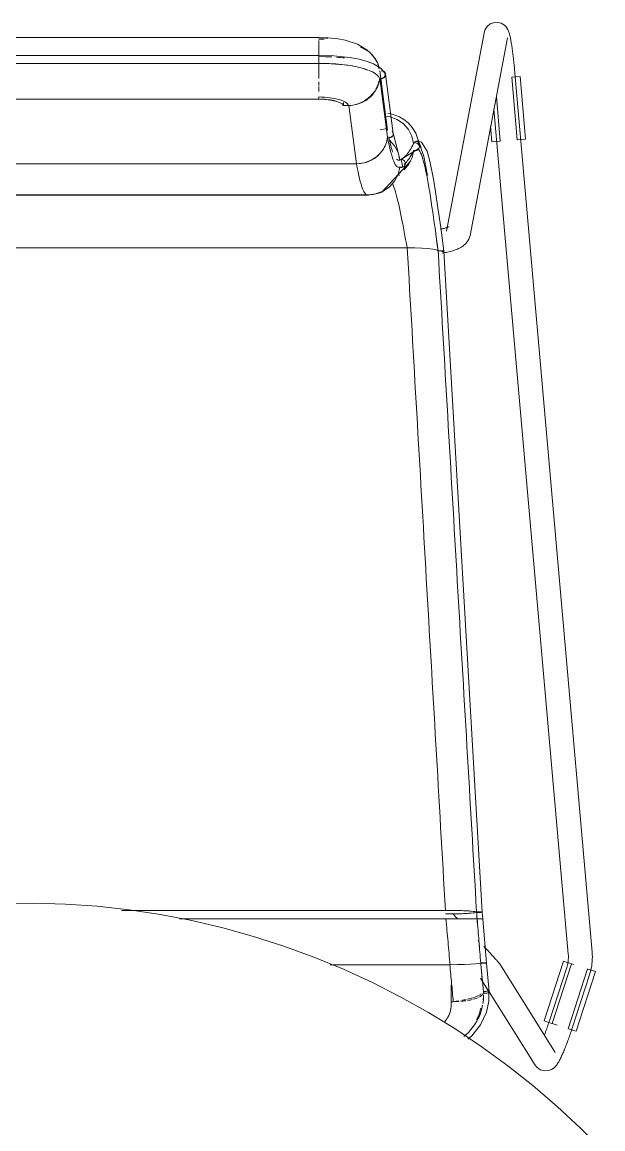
# Model space of a CAD drawing. Header units: millimetres. Extents: x 79795 to 317870, y -36033 to 97293.
# Drawn here: x 211496 to 211787, y 12592 to 13148 of the extents above; entities that cross this region are included whole.
import ezdxf

# ---------------------------------------------------------------- set-up
doc = ezdxf.new("R2010")
doc.units = ezdxf.units.MM
doc.header["$MEASUREMENT"] = 0
doc.layers.add('I-FURN', color=8, linetype='CONTINUOUS', lineweight=9)

msp = doc.modelspace()

# ---------------------------------------------------------------- linework, layer by layer
at = {"layer": 'I-FURN'}
for p, q in [((211730.81, 13147.02), (211733.56, 13147.86)), ((211733.56, 13147.86), (211736.32, 13147.37)), ((211727.67, 13142.27), (211708.85, 13042.97)), ((211727.76, 13142.68), (211727.67, 13142.27)), ((211727.89, 13143.2), (211727.76, 13142.68)), ((211728.11, 13143.82), (211727.89, 13143.2)), ((211728.48, 13144.62), (211728.11, 13143.82)), ((211729.23, 13145.7), (211728.48, 13144.62)), ((211730.81, 13147.02), (211729.23, 13145.7)), ((211736.32, 13147.37), (211737.97, 13146.33)), ((211737.97, 13146.33), (211738.83, 13145.42)), ((211738.83, 13145.42), (211739.31, 13144.72)), ((211739.31, 13144.72), (211739.61, 13144.16)), ((211739.61, 13144.16), (211739.82, 13143.69)), ((211739.82, 13143.69), (211739.99, 13143.26)), ((211739.99, 13143.26), (211740.14, 13142.85)), ((211740.14, 13142.85), (211740.26, 13142.46)), ((211740.26, 13142.46), (211740.38, 13142.06)), ((211740.38, 13142.06), (211740.48, 13141.66)), ((211644.76, 13140.08), (211349.91, 13140.08)), ((211649.28, 13140), (211644.76, 13140.08)), ((211644.76, 13139.91), (211644.76, 13140.08)), ((211644.76, 13140.06), (211644.76, 13139.78)), ((211644.76, 13138.59), (211644.76, 13136.84)), ((211644.76, 13136.56), (211644.76, 13133.98)), ((211654.49, 13139.48), (211649.28, 13140)), ((211657.99, 13138.83), (211654.49, 13139.48)), ((211664.14, 13136.81), (211657.99, 13138.83)), ((211668.85, 13133.94), (211664.14, 13136.81)), ((211720.65, 13040.74), (211739.46, 13140.03)), ((211740.48, 13141.66), (211740.59, 13141.25)), ((211740.59, 13141.25), (211740.69, 13140.82)), ((211740.69, 13140.82), (211740.79, 13140.38)), ((211740.79, 13140.38), (211740.88, 13139.92)), ((211740.88, 13139.92), (211740.98, 13139.44)), ((211740.98, 13139.44), (211741.07, 13138.94)), ((211741.07, 13138.94), (211741.17, 13138.43)), ((211741.17, 13138.43), (211741.26, 13137.9)), ((211741.26, 13137.9), (211741.35, 13137.35)), ((211741.35, 13137.35), (211741.45, 13136.78)), ((211741.45, 13136.78), (211741.54, 13136.19)), ((211644.76, 13131.04), (211349.91, 13131.04)), ((211644.76, 13130.8), (211644.76, 13133.82)), ((211644.76, 13133.81), (211644.76, 13130.8)), ((211652.32, 13130.89), (211644.76, 13131.04)), ((211644.76, 13130.97), (211644.76, 13131.04)), ((211644.76, 13131.04), (211644.76, 13127.19)), ((211644.76, 13130.78), (211644.76, 13130.97)), ((211644.76, 13130.47), (211644.76, 13130.78)), ((211660.21, 13130.1), (211652.32, 13130.89)), ((211670.83, 13132.1), (211668.85, 13133.94)), ((211672.5, 13130.03), (211670.83, 13132.1)), ((211741.54, 13136.19), (211741.63, 13135.59)), ((211741.63, 13135.59), (211741.72, 13134.97)), ((211741.72, 13134.97), (211741.81, 13134.33)), ((211741.81, 13134.33), (211741.9, 13133.69)), ((211741.9, 13133.69), (211741.99, 13133.02)), ((211741.99, 13133.02), (211742.07, 13132.35)), ((211742.07, 13132.35), (211742.16, 13131.66)), ((211742.16, 13131.66), (211742.24, 13130.96)), ((211742.24, 13130.96), (211742.33, 13130.25)), ((211349.91, 13127.08), (211644.76, 13127.08)), ((211644.76, 13130.08), (211644.76, 13130.47)), ((211644.76, 13129.63), (211644.76, 13130.08)), ((211644.76, 13129.14), (211644.76, 13129.63)), ((211644.76, 13128.64), (211644.76, 13129.14)), ((211644.76, 13128.16), (211644.76, 13128.64)), ((211644.76, 13127.74), (211644.76, 13128.16)), ((211644.76, 13127.41), (211644.76, 13127.74)), ((211644.76, 13127.19), (211644.76, 13127.41)), ((211644.76, 13123.3), (211644.76, 13127.11)), ((211644.76, 13127.11), (211644.76, 13123.3)), ((211650.99, 13127), (211644.76, 13127.08)), ((211657.55, 13126.47), (211650.99, 13127)), ((211661.56, 13125.88), (211657.55, 13126.47)), ((211664.93, 13129.23), (211660.21, 13130.1)), ((211666, 13124.91), (211661.56, 13125.88)), ((211668.97, 13128.15), (211664.93, 13129.23)), ((211672.14, 13126.96), (211668.97, 13128.15)), ((211675.97, 13124.65), (211672.14, 13126.96)), ((211673.83, 13127.76), (211672.5, 13130.03)), ((211742.33, 13130.25), (211742.41, 13129.53)), ((211742.41, 13129.53), (211742.49, 13128.81)), ((211742.49, 13128.81), (211742.56, 13128.07)), ((211742.56, 13128.07), (211742.64, 13127.33)), ((211742.64, 13127.33), (211742.72, 13126.59)), ((211742.72, 13126.59), (211742.79, 13125.84)), ((211742.79, 13125.84), (211742.86, 13125.09)), ((211644.76, 13123.1), (211644.76, 13119.54)), ((211669.43, 13123.81), (211666, 13124.91)), ((211675.38, 13123.33), (211679.22, 13093.64)), ((211679.24, 13090.09), (211675.4, 13119.79)), ((211676.15, 13117.36), (211675.83, 13119.8)), ((211677.86, 13122.27), (211675.97, 13124.65)), ((211678.22, 13121.77), (211682.07, 13091.99)), ((211741.52, 13120.2), (211744.28, 13088.79)), ((211741.65, 13120.21), (211743.71, 13120.4)), ((211742.86, 13125.09), (211742.93, 13124.34)), ((211742.93, 13124.34), (211742.94, 13124.18)), ((211781.89, 12680.86), (211742.94, 13124.18)), ((211743.71, 13120.4), (211745.75, 13120.57)), ((211745.75, 13120.57), (211748.51, 13089.16)), ((211644.76, 13117.92), (211644.76, 13116.07)), ((211644.76, 13115.55), (211644.76, 13113.09)), ((211644.76, 13109.24), (211349.91, 13109.24)), ((211349.91, 13109.18), (211644.76, 13109.18)), ((211644.76, 13109.18), (211647.8, 13109.07)), ((211647.8, 13109.07), (211650.65, 13108.75)), ((211650.65, 13108.75), (211653.14, 13108.24)), ((211735.83, 13088.05), (211733.86, 13110.53)), ((211653.14, 13108.24), (211655.13, 13107.57)), ((211655.13, 13107.57), (211656.48, 13106.78)), ((211656.48, 13106.78), (211657.12, 13105.92)), ((211657.12, 13105.92), (211657.12, 13107.59)), ((211657.12, 13105.92), (211659.83, 13105.99)), ((211659.83, 13105.99), (211663.69, 13076.71)), ((211732.65, 13104.16), (211769.93, 12679.81)), ((211678.87, 13100.7), (211680.61, 13100.32)), ((211680.62, 13100.33), (211678.88, 13100.7)), ((211681.61, 13101.67), (211679.34, 13101.96)), ((211684.13, 13098.93), (211680.62, 13100.33)), ((211685.21, 13100.37), (211681.61, 13101.67)), ((211687.21, 13096.76), (211684.13, 13098.93)), ((211687.48, 13099.03), (211685.21, 13100.37)), ((211689.65, 13097.25), (211687.48, 13099.03)), ((211679.1, 13094.42), (211675.61, 13093.73)), ((211681.83, 13092.67), (211681.54, 13093.06)), ((211682.02, 13092.23), (211681.83, 13092.67)), ((211682.08, 13091.76), (211682.02, 13092.23)), ((211682.06, 13092.07), (211685.02, 13080.46)), ((211689.7, 13093.93), (211687.21, 13096.76)), ((211691.64, 13095.01), (211689.65, 13097.25)), ((211691.44, 13090.61), (211689.7, 13093.93)), ((211693.45, 13092.19), (211691.64, 13095.01)), ((211697.44, 13080.47), (211693.45, 13092.19)), ((211730.91, 13095.57), (211731.6, 13087.68)), ((211679.71, 13089.93), (211680.21, 13089.9)), ((211680.21, 13089.9), (211680.7, 13089.97)), ((211682.73, 13085.72), (211680.23, 13088.59)), ((211680.7, 13089.97), (211681.15, 13090.17)), ((211681.15, 13090.17), (211681.53, 13090.47)), ((211681.53, 13090.47), (211681.83, 13090.85)), ((211681.83, 13090.85), (211682.02, 13091.29)), ((211682.02, 13091.29), (211682.08, 13091.76)), ((211692.34, 13086.98), (211691.44, 13090.61)), ((211692.81, 13087.15), (211692.34, 13086.98)), ((211692.34, 13086.98), (211692.81, 13087.14)), ((211694.16, 13088.2), (211693.25, 13087.9)), ((211693.31, 13087.19), (211693.8, 13087.11)), ((211693.8, 13087.11), (211693.31, 13087.19)), ((211693.8, 13087.11), (211694.26, 13086.92)), ((211694.26, 13086.92), (211693.8, 13087.11)), ((211696.35, 13087.67), (211694.16, 13088.2)), ((211694.26, 13086.92), (211694.64, 13086.61)), ((211694.65, 13086.61), (211694.26, 13086.92)), ((211694.64, 13086.61), (211694.94, 13086.21)), ((211694.95, 13086.22), (211694.65, 13086.61)), ((211699.12, 13083.03), (211696.35, 13087.67)), ((211733.65, 13087.86), (211731.6, 13087.68)), ((211735.71, 13088.04), (211733.65, 13087.86)), ((211746.47, 13088.98), (211744.41, 13088.8)), ((211748.51, 13089.16), (211746.47, 13088.98)), ((211674.12, 13080.58), (211676.61, 13083.32)), ((211684.49, 13082.32), (211682.73, 13085.72)), ((211685.38, 13078.61), (211684.49, 13082.32)), ((211695.02, 13084.42), (211685.63, 13078.71)), ((211692.39, 13083.49), (211691.6, 13079.88)), ((211691.61, 13079.88), (211692.39, 13083.49)), ((211692.86, 13083.34), (211692.39, 13083.49)), ((211692.39, 13083.49), (211692.86, 13083.34)), ((211693.36, 13083.31), (211692.86, 13083.34)), ((211692.86, 13083.34), (211693.36, 13083.31)), ((211693.85, 13083.4), (211693.36, 13083.31)), ((211693.36, 13083.31), (211693.86, 13083.4)), ((211694.3, 13083.61), (211693.85, 13083.4)), ((211693.86, 13083.4), (211694.31, 13083.61)), ((211694.68, 13083.93), (211694.3, 13083.61)), ((211694.31, 13083.61), (211694.69, 13083.93)), ((211694.97, 13084.33), (211694.68, 13083.93)), ((211694.69, 13083.93), (211694.97, 13084.33)), ((211694.94, 13086.21), (211695.14, 13085.76)), ((211695.14, 13085.76), (211694.95, 13086.22)), ((211695.15, 13084.79), (211694.97, 13084.33)), ((211694.97, 13084.33), (211695.16, 13084.79)), ((211695.14, 13085.76), (211695.21, 13085.28)), ((211695.22, 13085.28), (211695.14, 13085.76)), ((211695.21, 13085.28), (211695.15, 13084.79)), ((211695.16, 13084.79), (211695.22, 13085.28)), ((211700.52, 13078.03), (211699.12, 13083.03)), ((211663.69, 13076.71), (211330.98, 13076.71)), ((211330.98, 13076.71), (211663.69, 13076.71)), ((211663.69, 13076.71), (211667.46, 13077.19)), ((211667.46, 13077.19), (211671.01, 13078.5)), ((211671.01, 13078.5), (211674.12, 13080.58)), ((211690.91, 13078.23), (211676.31, 13062.53)), ((211685.02, 13080.46), (211685.35, 13078.59)), ((211685.38, 13078.61), (211685.85, 13078.77)), ((211685.85, 13078.77), (211685.38, 13078.61)), ((211685.85, 13078.77), (211686.35, 13078.81)), ((211686.35, 13078.81), (211685.85, 13078.77)), ((211686.89, 13075), (211686.06, 13078.89)), ((211686.35, 13078.81), (211686.84, 13078.73)), ((211686.84, 13078.73), (211686.35, 13078.81)), ((211686.84, 13078.73), (211687.29, 13078.52)), ((211687.29, 13078.53), (211686.84, 13078.73)), ((211687.29, 13075.19), (211686.84, 13074.99)), ((211686.84, 13074.99), (211687.29, 13075.19)), ((211687.67, 13078.21), (211687.29, 13078.53)), ((211687.29, 13078.52), (211687.67, 13078.21)), ((211687.67, 13075.5), (211687.29, 13075.19)), ((211687.29, 13075.19), (211687.67, 13075.5)), ((211689.96, 13076.56), (211687.56, 13073.72)), ((211687.56, 13073.72), (211689.97, 13076.56)), ((211687.67, 13078.21), (211687.96, 13077.81)), ((211687.97, 13077.81), (211687.67, 13078.21)), ((211687.96, 13075.91), (211687.67, 13075.5)), ((211687.67, 13075.5), (211687.97, 13075.91)), ((211687.96, 13077.81), (211688.15, 13077.35)), ((211688.15, 13076.37), (211687.96, 13075.91)), ((211688.16, 13077.35), (211687.97, 13077.81)), ((211687.97, 13075.91), (211688.16, 13076.37)), ((211688.15, 13077.35), (211688.22, 13076.86)), ((211688.22, 13076.86), (211688.15, 13076.37)), ((211688.22, 13076.86), (211688.16, 13077.35)), ((211688.16, 13076.37), (211688.22, 13076.86)), ((211691.6, 13079.88), (211689.96, 13076.56)), ((211689.97, 13076.56), (211691.61, 13079.88)), ((211699.35, 13070.81), (211697.44, 13080.47)), ((211702.33, 13069.01), (211700.52, 13078.03)), ((211684.48, 13071.39), (211682.73, 13068)), ((211682.73, 13067.99), (211684.49, 13071.39)), ((211687.19, 13075.14), (211684.31, 13075.09)), ((211684.49, 13071.39), (211685.38, 13075.1)), ((211685.85, 13074.94), (211685.38, 13075.11)), ((211685.38, 13075.1), (211685.85, 13074.94)), ((211686.35, 13074.91), (211685.85, 13074.94)), ((211685.85, 13074.94), (211686.35, 13074.9)), ((211686.84, 13074.99), (211686.35, 13074.91)), ((211686.35, 13074.9), (211686.84, 13074.99)), ((211680.22, 13065.13), (211677.09, 13062.96)), ((211677.09, 13062.95), (211680.23, 13065.12)), ((211682.73, 13068), (211680.22, 13065.13)), ((211680.23, 13065.12), (211682.73, 13067.99)), ((211703.36, 13062.7), (211702.33, 13069.01)), ((211669.73, 13061.11), (211324.94, 13061.11)), ((211324.94, 13061.11), (211669.73, 13061.11)), ((211325.48, 13060.96), (211630.28, 13060.96)), ((211630.28, 13060.96), (211669.19, 13060.96)), ((211672.94, 13061.4), (211669.19, 13060.96)), ((211673.52, 13061.59), (211669.73, 13061.11)), ((211669.73, 13061.11), (211673.52, 13061.59)), ((211677.4, 13063.13), (211672.94, 13061.4)), ((211677.09, 13062.96), (211673.52, 13061.59)), ((211673.52, 13061.59), (211677.09, 13062.95)), ((211676.31, 13062.53), (211674.38, 13061.83)), ((211704.54, 13054.68), (211703.36, 13062.7)), ((211705.9, 13044.75), (211704.54, 13054.68)), ((211706.31, 13044), (211705.81, 13043.9)), ((211707.45, 13032.89), (211705.9, 13044.75)), ((211706.78, 13044.1), (211706.31, 13044)), ((211707.22, 13044.2), (211706.78, 13044.1)), ((211707.64, 13044.31), (211707.22, 13044.2)), ((211708.04, 13044.42), (211707.64, 13044.31)), ((211708.4, 13044.53), (211708.04, 13044.42)), ((211708.74, 13044.63), (211708.4, 13044.53)), ((211709.04, 13044.74), (211708.74, 13044.63)), ((211709.31, 13044.84), (211709.04, 13044.74)), ((211709.54, 13044.94), (211709.31, 13044.84)), ((211709.74, 13045.02), (211709.54, 13044.94)), ((211709.89, 13045.1), (211709.74, 13045.02)), ((211709.98, 13045.15), (211709.89, 13045.1)), ((211710.05, 13045.19), (211709.98, 13045.15)), ((211710.07, 13045.2), (211710.05, 13045.19)), ((211718.07, 13036.26), (211717.54, 13035.81)), ((211718.59, 13036.78), (211718.07, 13036.26)), ((211719.1, 13037.38), (211718.59, 13036.78)), ((211719.59, 13038.07), (211719.1, 13037.38)), ((211720.02, 13038.86), (211719.59, 13038.07)), ((211720.39, 13039.75), (211720.02, 13038.86)), ((211720.65, 13040.74), (211720.39, 13039.75)), ((211689.04, 13034.61), (211305.64, 13034.61)), ((211305.64, 13034.61), (211689.04, 13034.61)), ((211692.81, 13034.55), (211689.04, 13034.61)), ((211689.12, 13034.61), (211692.81, 13034.55)), ((211696.34, 13034.4), (211692.81, 13034.55)), ((211692.87, 13034.55), (211696.34, 13034.4)), ((211699.44, 13034.16), (211696.34, 13034.4)), ((211696.39, 13034.4), (211699.45, 13034.16)), ((211701.94, 13033.85), (211699.44, 13034.16)), ((211699.48, 13034.16), (211701.94, 13033.85)), ((211703.68, 13033.48), (211701.94, 13033.85)), ((211701.95, 13033.85), (211703.68, 13033.48)), ((211704.59, 13033.08), (211703.68, 13033.48)), ((211703.68, 13033.48), (211704.59, 13033.08)), ((211705.06, 13033.1), (211704.59, 13033.08)), ((211704.59, 13033.08), (211705.06, 13033.1)), ((211705.55, 13033.1), (211705.06, 13033.1)), ((211705.06, 13033.1), (211705.56, 13033.1)), ((211706.05, 13033.1), (211705.55, 13033.1)), ((211705.56, 13033.1), (211706.05, 13033.1)), ((211706.5, 13033.07), (211706.05, 13033.1)), ((211706.05, 13033.1), (211706.51, 13033.07)), ((211706.89, 13033.04), (211706.5, 13033.07)), ((211706.51, 13033.07), (211706.89, 13033.04)), ((211706.54, 13032.71), (211706.91, 13032.75)), ((211706.92, 13032.75), (211706.54, 13032.71)), ((211707.35, 13031.99), (211706.64, 13031.87)), ((211707.19, 13033), (211706.89, 13033.04)), ((211706.89, 13033.04), (211707.19, 13033)), ((211706.91, 13032.75), (211707.2, 13032.79)), ((211707.21, 13032.79), (211706.92, 13032.75)), ((211708.04, 13032.11), (211707.35, 13031.99)), ((211707.39, 13032.84), (211707.45, 13032.89)), ((211707.45, 13032.89), (211707.39, 13032.84)), ((211707.45, 13032.89), (211726.74, 12700.98)), ((211708.72, 13032.25), (211708.04, 13032.11)), ((211709.39, 13032.39), (211708.72, 13032.25)), ((211710.05, 13032.54), (211709.39, 13032.39)), ((211710.69, 13032.7), (211710.05, 13032.54)), ((211711.32, 13032.88), (211710.69, 13032.7)), ((211711.94, 13033.06), (211711.32, 13032.88)), ((211712.54, 13033.25), (211711.94, 13033.06)), ((211713.13, 13033.46), (211712.54, 13033.25)), ((211713.71, 13033.68), (211713.13, 13033.46)), ((211714.29, 13033.91), (211713.71, 13033.68)), ((211714.85, 13034.17), (211714.29, 13033.91)), ((211715.4, 13034.44), (211714.85, 13034.17)), ((211715.93, 13034.73), (211715.4, 13034.44)), ((211716.47, 13035.05), (211715.93, 13034.73)), ((211717.01, 13035.41), (211716.47, 13035.05)), ((211717.54, 13035.81), (211717.01, 13035.41)), ((211501.66, 12705.55), (211485.66, 12705.4)), ((211517.65, 12705.06), (211501.66, 12705.55)), ((211533.61, 12703.93), (211517.65, 12705.06)), ((211549.51, 12702.16), (211533.61, 12703.93)), ((211708.29, 12701.88), (211545.69, 12701.88)), ((211545.69, 12701.88), (211708.29, 12701.88)), ((211565.32, 12699.75), (211549.51, 12702.16)), ((211581.03, 12696.72), (211565.32, 12699.75)), ((211708.55, 12697.56), (211574.92, 12697.56)), ((211574.92, 12697.56), (211708.55, 12697.56)), ((211712.07, 12701.85), (211708.29, 12701.88)), ((211708.4, 12700.09), (211712.08, 12700.12)), ((211712.34, 12697.56), (211708.55, 12697.56)), ((211708.55, 12697.56), (211712.34, 12697.56)), ((211714.35, 12697.57), (211711.78, 12700.24)), ((211715.64, 12701.77), (211712.07, 12701.85)), ((211712.08, 12700.12), (211715.63, 12700.2)), ((211712.34, 12697.69), (211715.9, 12697.68)), ((211715.9, 12697.68), (211712.34, 12697.69)), ((211715.91, 12697.57), (211712.34, 12697.56)), ((211712.34, 12697.56), (211715.91, 12697.57)), ((211715.63, 12700.2), (211718.75, 12700.32)), ((211718.77, 12701.65), (211715.64, 12701.77)), ((211719.04, 12697.58), (211715.91, 12697.57)), ((211715.91, 12697.57), (211719.04, 12697.58)), ((211718.75, 12700.32), (211721.25, 12700.48)), ((211721.27, 12701.49), (211718.77, 12701.65)), ((211719.02, 12697.67), (211721.52, 12697.66)), ((211721.53, 12697.66), (211719.03, 12697.67)), ((211721.54, 12697.59), (211719.04, 12697.58)), ((211719.04, 12697.58), (211721.54, 12697.59)), ((211721.25, 12700.48), (211723, 12700.67)), ((211723.02, 12701.29), (211721.27, 12701.49)), ((211721.52, 12697.66), (211723.27, 12697.65)), ((211723.28, 12697.65), (211721.53, 12697.66)), ((211721.54, 12697.59), (211723.29, 12697.6)), ((211723.29, 12697.6), (211721.55, 12697.59)), ((211723, 12700.67), (211723.9, 12700.88)), ((211723.91, 12701.08), (211723.02, 12701.29)), ((211724.18, 12697.62), (211723.29, 12697.6)), ((211723.29, 12697.6), (211724.18, 12697.62)), ((211723.9, 12700.88), (211724.37, 12700.88)), ((211724.38, 12701.09), (211723.91, 12701.08)), ((211724.17, 12697.63), (211724.64, 12697.63)), ((211724.64, 12697.63), (211724.17, 12697.63)), ((211724.65, 12697.62), (211724.18, 12697.62)), ((211724.18, 12697.62), (211724.65, 12697.62)), ((211724.37, 12700.88), (211724.87, 12700.87)), ((211724.87, 12701.09), (211724.38, 12701.09)), ((211724.64, 12697.63), (211725.14, 12697.63)), ((211725.14, 12697.63), (211724.64, 12697.63)), ((211725.14, 12697.62), (211724.65, 12697.62)), ((211724.65, 12697.62), (211725.15, 12697.62)), ((211725.36, 12701.09), (211724.87, 12701.09)), ((211724.87, 12700.87), (211725.36, 12700.88)), ((211725.14, 12697.63), (211725.63, 12697.63)), ((211725.63, 12697.63), (211725.14, 12697.63)), ((211725.63, 12697.62), (211725.14, 12697.62)), ((211725.15, 12697.62), (211725.64, 12697.62)), ((211725.81, 12701.08), (211725.36, 12701.09)), ((211725.36, 12700.88), (211725.81, 12700.89)), ((211725.63, 12697.63), (211726.08, 12697.63)), ((211726.08, 12697.63), (211725.63, 12697.63)), ((211726.09, 12697.62), (211725.63, 12697.62)), ((211725.64, 12697.62), (211726.09, 12697.62)), ((211726.2, 12701.06), (211725.81, 12701.08)), ((211725.81, 12700.89), (211726.19, 12700.91)), ((211726.08, 12697.63), (211726.46, 12697.63)), ((211726.47, 12697.63), (211726.08, 12697.63)), ((211726.47, 12697.62), (211726.09, 12697.62)), ((211726.09, 12697.62), (211726.47, 12697.62)), ((211726.19, 12700.91), (211726.48, 12700.93)), ((211726.49, 12701.04), (211726.2, 12701.06)), ((211726.46, 12697.63), (211726.76, 12697.63)), ((211726.76, 12697.63), (211726.47, 12697.63)), ((211726.76, 12697.62), (211726.47, 12697.62)), ((211726.47, 12697.62), (211726.76, 12697.62)), ((211726.48, 12700.93), (211726.67, 12700.96)), ((211726.68, 12701.01), (211726.49, 12701.04)), ((211726.67, 12700.96), (211726.74, 12700.98)), ((211726.74, 12700.98), (211726.68, 12701.01)), ((211727.01, 12697.63), (211726.75, 12700.98)), ((211726.76, 12697.63), (211726.95, 12697.63)), ((211726.95, 12697.63), (211726.76, 12697.63)), ((211726.95, 12697.62), (211726.76, 12697.62)), ((211726.76, 12697.62), (211726.95, 12697.62)), ((211726.95, 12697.63), (211727.01, 12697.63)), ((211727.01, 12697.63), (211726.95, 12697.62)), ((211726.95, 12697.62), (211727.02, 12697.63)), ((211727.02, 12697.63), (211726.95, 12697.63)), ((211727.02, 12697.63), (211728.84, 12675.42)), ((211596.61, 12693.06), (211581.03, 12696.72)), ((211612.02, 12688.78), (211596.61, 12693.06)), ((211627.26, 12683.89), (211612.02, 12688.78)), ((211725.11, 12686.38), (211724.63, 12686.89)), ((211642.28, 12678.39), (211627.26, 12683.89)), ((211727.93, 12683.41), (211727.47, 12683.9)), ((211728.37, 12682.93), (211727.93, 12683.41)), ((211728.82, 12682.46), (211728.37, 12682.93)), ((211729.25, 12682), (211728.82, 12682.46)), ((211729.67, 12681.55), (211729.25, 12682)), ((211730.08, 12681.1), (211729.67, 12681.55)), ((211730.49, 12680.67), (211730.08, 12681.1)), ((211730.88, 12680.24), (211730.49, 12680.67)), ((211781.89, 12680.82), (211781.89, 12680.86)), ((211781.97, 12679.68), (211781.89, 12680.82)), ((211657.07, 12672.3), (211642.28, 12678.39)), ((211723.37, 12674.96), (211725.1, 12675.14)), ((211725.1, 12675.14), (211723.39, 12674.96)), ((211725.1, 12675.14), (211726, 12675.33)), ((211725.99, 12675.33), (211725.11, 12675.14)), ((211726.46, 12675.32), (211725.99, 12675.33)), ((211726, 12675.33), (211726.47, 12675.32)), ((211726.48, 12675.53), (211726.01, 12675.52)), ((211726.01, 12675.52), (211726.48, 12675.53)), ((211726.96, 12675.32), (211726.46, 12675.32)), ((211726.47, 12675.32), (211726.96, 12675.32)), ((211726.98, 12675.53), (211726.48, 12675.53)), ((211726.48, 12675.53), (211726.97, 12675.53)), ((211726.96, 12675.32), (211727.45, 12675.33)), ((211727.45, 12675.33), (211726.96, 12675.32)), ((211726.97, 12675.53), (211727.47, 12675.52)), ((211727.47, 12675.52), (211726.98, 12675.53)), ((211727.45, 12675.33), (211727.91, 12675.34)), ((211727.9, 12675.34), (211727.45, 12675.33)), ((211727.92, 12675.51), (211727.47, 12675.52)), ((211727.47, 12675.52), (211727.92, 12675.51)), ((211728.29, 12675.35), (211727.9, 12675.34)), ((211727.91, 12675.34), (211728.29, 12675.35)), ((211728.29, 12675.35), (211728.59, 12675.37)), ((211728.58, 12675.37), (211728.29, 12675.35)), ((211728.59, 12675.47), (211728.3, 12675.5)), ((211728.3, 12675.5), (211728.59, 12675.47)), ((211728.78, 12675.45), (211728.59, 12675.47)), ((211728.59, 12675.47), (211728.78, 12675.45)), ((211728.59, 12675.37), (211728.78, 12675.4)), ((211728.84, 12675.42), (211728.77, 12675.4)), ((211728.85, 12675.42), (211728.78, 12675.45)), ((211728.78, 12675.45), (211728.84, 12675.42)), ((211728.78, 12675.4), (211728.85, 12675.42)), ((211728.85, 12675.42), (211730.27, 12660.93)), ((211731.26, 12679.83), (211730.88, 12680.24)), ((211731.63, 12679.43), (211731.26, 12679.83)), ((211731.98, 12679.04), (211731.63, 12679.43)), ((211732.33, 12678.66), (211731.98, 12679.04)), ((211732.66, 12678.3), (211732.33, 12678.66)), ((211732.97, 12677.94), (211732.66, 12678.3)), ((211733.27, 12677.61), (211732.97, 12677.94)), ((211733.56, 12677.29), (211733.27, 12677.61)), ((211733.83, 12676.98), (211733.56, 12677.29)), ((211734.09, 12676.68), (211733.83, 12676.98)), ((211734.33, 12676.4), (211734.09, 12676.68)), ((211734.56, 12676.14), (211734.33, 12676.4)), ((211734.78, 12675.88), (211734.56, 12676.14)), ((211734.98, 12675.64), (211734.78, 12675.88)), ((211735.17, 12675.41), (211734.98, 12675.64)), ((211735.35, 12675.19), (211735.17, 12675.41)), ((211735.52, 12674.97), (211735.35, 12675.19)), ((211767.45, 12676.39), (211757.76, 12646.39)), ((211761.8, 12645.08), (211771.49, 12675.09)), ((211767.45, 12676.39), (211769.4, 12675.76)), ((211769.4, 12675.76), (211771.37, 12675.13)), ((211769.69, 12675.2), (211769.55, 12674.55)), ((211769.81, 12675.85), (211769.69, 12675.2)), ((211769.89, 12676.51), (211769.81, 12675.85)), ((211769.95, 12677.16), (211769.89, 12676.51)), ((211769.93, 12679.81), (211769.98, 12679.15)), ((211769.99, 12677.83), (211769.95, 12677.16)), ((211769.98, 12679.15), (211770, 12678.49)), ((211770, 12678.49), (211769.99, 12677.83)), ((211781.66, 12673.98), (211781.81, 12675.12)), ((211781.81, 12675.12), (211781.92, 12676.25)), ((211781.92, 12676.25), (211781.98, 12677.39)), ((211782, 12678.53), (211781.97, 12679.68)), ((211781.98, 12677.39), (211782, 12678.53)), ((211650.38, 12674.59), (211710.5, 12674.59)), ((211710.5, 12674.59), (211650.38, 12674.59)), ((211671.61, 12665.61), (211657.07, 12672.3)), ((211710.5, 12674.59), (211714.26, 12674.62)), ((211714.26, 12674.62), (211710.62, 12674.59)), ((211717.79, 12674.69), (211714.35, 12674.62)), ((211714.36, 12674.62), (211717.79, 12674.69)), ((211717.79, 12674.69), (211720.89, 12674.81)), ((211720.89, 12674.81), (211717.86, 12674.7)), ((211720.89, 12674.81), (211723.37, 12674.96)), ((211723.37, 12674.96), (211720.93, 12674.81)), ((211735.7, 12674.74), (211735.52, 12674.97)), ((211735.88, 12674.48), (211735.7, 12674.74)), ((211736.09, 12674.16), (211735.88, 12674.48)), ((211763.4, 12630.57), (211736.09, 12674.16)), ((211769.19, 12673.25), (211760.48, 12646.43)), ((211769.2, 12673.27), (211769.19, 12673.25)), ((211769.39, 12673.91), (211769.2, 12673.27)), ((211769.55, 12674.55), (211769.39, 12673.91)), ((211779.56, 12672.48), (211769.87, 12642.48)), ((211771.59, 12675.06), (211772.75, 12674.68)), ((211771.89, 12642.73), (211780.6, 12669.54)), ((211783.6, 12671.18), (211773.91, 12641.17)), ((211779.68, 12672.44), (211781.65, 12671.81)), ((211780.6, 12669.54), (211780.93, 12670.64)), ((211780.93, 12670.64), (211781.22, 12671.74)), ((211781.22, 12671.74), (211781.46, 12672.86)), ((211781.46, 12672.86), (211781.66, 12673.98)), ((211781.65, 12671.81), (211783.6, 12671.18)), ((211685.87, 12658.36), (211671.61, 12665.61)), ((211711.2, 12654.8), (211711.2, 12664.55)), ((211725.92, 12667.79), (211729.96, 12661.34)), ((211730.06, 12656.37), (211730.14, 12661.83)), ((211730.2, 12660.97), (211753.23, 12624.2)), ((211699.83, 12650.54), (211685.87, 12658.36)), ((211712.19, 12656.04), (211711.15, 12656.04)), ((211728.84, 12650.72), (211730.06, 12656.37)), ((211713.46, 12642.16), (211699.83, 12650.54)), ((211723.37, 12645.11), (211725.28, 12648.8)), ((211725.94, 12644.4), (211728.84, 12650.72)), ((211726.74, 12633.25), (211713.46, 12642.16)), ((211719.87, 12640.54), (211723.37, 12645.11)), ((211721.61, 12638.87), (211725.94, 12644.4)), ((211759.71, 12645.76), (211757.76, 12646.39)), ((211758.74, 12641.36), (211758.97, 12642.02)), ((211758.97, 12642.02), (211759.21, 12642.69)), ((211759.21, 12642.69), (211759.44, 12643.36)), ((211759.44, 12643.36), (211759.68, 12644.04)), ((211759.68, 12644.04), (211759.91, 12644.72)), ((211761.68, 12645.12), (211759.71, 12645.76)), ((211759.91, 12644.72), (211760.14, 12645.41)), ((211760.14, 12645.41), (211760.37, 12646.11)), ((211760.37, 12646.11), (211760.48, 12646.43)), ((211761.9, 12645.05), (211764.38, 12644.25)), ((211771.96, 12641.8), (211769.99, 12642.44)), ((211771.5, 12641.53), (211771.74, 12642.27)), ((211771.74, 12642.27), (211771.89, 12642.73)), ((211773.91, 12641.17), (211771.96, 12641.8)), ((211717.53, 12638.58), (211719.87, 12640.54)), ((211719.55, 12637.23), (211721.61, 12638.87)), ((211758.04, 12639.46), (211758.27, 12640.08)), ((211758.27, 12640.08), (211758.5, 12640.72)), ((211758.5, 12640.72), (211758.74, 12641.36)), ((211769.48, 12635.8), (211769.73, 12636.49)), ((211769.73, 12636.49), (211769.99, 12637.19)), ((211769.99, 12637.19), (211770.24, 12637.89)), ((211770.24, 12637.89), (211770.5, 12638.61)), ((211770.5, 12638.61), (211770.75, 12639.33)), ((211770.75, 12639.33), (211771, 12640.06)), ((211771, 12640.06), (211771.25, 12640.79)), ((211771.25, 12640.79), (211771.5, 12641.53)), ((211739.66, 12623.81), (211726.74, 12633.25)), ((211767.23, 12630.19), (211767.47, 12630.75)), ((211767.47, 12630.75), (211767.72, 12631.33)), ((211767.72, 12631.33), (211767.97, 12631.93)), ((211767.97, 12631.93), (211768.21, 12632.54)), ((211768.21, 12632.54), (211768.47, 12633.16)), ((211768.47, 12633.16), (211768.72, 12633.8)), ((211768.72, 12633.8), (211768.97, 12634.46)), ((211768.97, 12634.46), (211769.23, 12635.12)), ((211769.23, 12635.12), (211769.48, 12635.8)), ((211764.4, 12624.73), (211764.66, 12625.12)), ((211764.66, 12625.12), (211764.9, 12625.51)), ((211764.9, 12625.51), (211765.14, 12625.91)), ((211765.14, 12625.91), (211765.37, 12626.32)), ((211765.37, 12626.32), (211765.6, 12626.75)), ((211765.6, 12626.75), (211765.82, 12627.19)), ((211765.82, 12627.19), (211766.05, 12627.64)), ((211766.05, 12627.64), (211766.29, 12628.12)), ((211766.29, 12628.12), (211766.52, 12628.61)), ((211766.52, 12628.61), (211766.75, 12629.12)), ((211766.75, 12629.12), (211766.99, 12629.65)), ((211766.99, 12629.65), (211767.23, 12630.19)), ((211752.2, 12613.87), (211739.66, 12623.81)), ((211754.12, 12623.08), (211753.23, 12624.2)), ((211754.12, 12623.08), (211755.86, 12621.86)), ((211755.86, 12621.86), (211758.08, 12621.27)), ((211758.08, 12621.27), (211760.06, 12621.44)), ((211760.06, 12621.44), (211761.44, 12621.96)), ((211761.44, 12621.96), (211762.35, 12622.53)), ((211762.35, 12622.53), (211762.98, 12623.05)), ((211762.98, 12623.05), (211763.44, 12623.51)), ((211763.44, 12623.51), (211763.81, 12623.94)), ((211763.81, 12623.94), (211764.13, 12624.34)), ((211764.13, 12624.34), (211764.4, 12624.73)), ((211764.32, 12603.43), (211752.2, 12613.87)), ((211776.02, 12592.52), (211764.32, 12603.43)), ((211787.27, 12581.14), (211776.02, 12592.52))]:
    msp.add_line(p, q, dxfattribs=at)
for centre, major_axis, ratio, start_param, end_param in [((211644.76, 13135.8), (-12.4, 0), 0.287441, 4.492176, 4.712389), ((211644.76, 13124.33), (0, -15.75), 0.000004, 0.290246, 0.472486), ((211680.12, 13091.76), (-1.96, 0), 0.955139, 1.359855, 3.903556), ((211663.56, 13091.78), (-15.78, 0), 0.955139, 2.545839, 2.787386), ((211663.56, 13091.78), (-15.78, 0), 0.955139, 2.787556, 3.029056), ((211663.56, 13091.78), (-15.78, 0), 0.955139, 1.579038, 2.545717)]:
    msp.add_ellipse(centre, major_axis=major_axis, ratio=ratio, start_param=start_param, end_param=end_param, dxfattribs=at)
for points in [[(211644.76, 13139.99), (211646.34, 13139.99), (211647.84, 13139.92), (211649.27, 13139.78)], [(211644.76, 13130.51), (211646.98, 13130.55), (211649.18, 13130.51), (211651.36, 13130.4)], [(211653.57, 13130.27), (211654.95, 13130.16), (211656.3, 13130.03), (211657.62, 13129.87)], [(211674.31, 13126.67), (211674.56, 13126.02), (211674.73, 13125.34), (211674.87, 13124.65)], [(211659.83, 13105.99), (211661.13, 13106.03), (211663.63, 13106.39), (211667.23, 13107.8), (211670.37, 13109.99), (211672.9, 13112.83), (211674.67, 13116.17), (211675.25, 13118.55), (211675.4, 13119.79)], [(211669.6, 13123.75), (211671.06, 13123.18), (211673.53, 13121.91), (211674.84, 13120.51), (211675.19, 13119.78)], [(211674.26, 13116.08), (211674.02, 13115.47), (211673.74, 13114.86), (211673.42, 13114.27)], [(211674.94, 13118.27), (211674.78, 13117.57), (211674.57, 13116.87), (211674.32, 13116.19)], [(211644.76, 13110.3), (211646.66, 13110.28), (211650.39, 13110.01), (211655.19, 13109.05), (211658.51, 13107.66), (211659.46, 13106.56), (211659.59, 13106)], [(211653.14, 13108.29), (211651.08, 13108.84), (211648.37, 13109.12), (211645.6, 13109.21)], [(211679.24, 13090.09), (211680.26, 13084.59), (211682.31, 13076.52), (211684.36, 13074.56), (211685.38, 13075.11)], [(211679.87, 13090.3), (211680.53, 13087.17), (211681.18, 13084.26), (211681.84, 13082.53)], [(211683.74, 13079.03), (211684.29, 13078.46), (211684.83, 13078.32), (211685.38, 13078.61)], [(211684.82, 13072.04), (211684.88, 13071.58), (211684.93, 13071.11), (211684.99, 13070.64)], [(211669.19, 13060.96), (211669.37, 13060.96), (211669.55, 13061.01), (211669.73, 13061.11)], [(211703.39, 13042.45), (211703.78, 13039.35), (211704.18, 13036.22), (211704.57, 13033.09)], [(211689.12, 13034.61), (211692.31, 12979.25), (211695.51, 12923.83), (211698.7, 12868.37)], [(211723.91, 12701.08), (211720.69, 12756.49), (211714.25, 12867.25), (211707.81, 12977.85), (211704.59, 13033.08)], [(211698.7, 12868.37), (211701.9, 12812.91), (211705.09, 12757.4), (211708.29, 12701.88)], [(211708.55, 12697.56), (211708.9, 12693.73), (211709.24, 12689.9), (211709.58, 12686.07)], [(211723.9, 12700.88), (211723.95, 12700.34), (211724.04, 12699.26), (211724.13, 12698.17), (211724.17, 12697.63)], [(211723.91, 12701.08), (211723.95, 12700.51), (211724.04, 12699.35), (211724.13, 12698.2), (211724.18, 12697.62)], [(211725.99, 12675.33), (211725.69, 12679.04), (211725.08, 12686.46), (211724.48, 12693.9), (211724.18, 12697.62)], [(211709.58, 12686.07), (211709.93, 12682.24), (211710.27, 12678.42), (211710.62, 12674.59)], [(211726, 12675.33), (211726.23, 12672.81), (211726.71, 12667.77), (211727.19, 12662.82), (211727.43, 12660.38)], [(211726.03, 12675.33), (211726.25, 12673.02), (211726.48, 12670.71), (211726.71, 12668.43)], [(211710.5, 12674.59), (211710.8, 12671.46), (211711.39, 12665.21), (211711.93, 12659.07), (211712.19, 12656.04)], [(211722.42, 12658.1), (211723.23, 12658.37), (211724.04, 12658.65), (211724.6, 12658.95)], [(211724.84, 12659.06), (211725.48, 12659.38), (211725.88, 12659.7), (211726.21, 12660.02)], [(211727.4, 12658.84), (211727.38, 12657.58), (211727.29, 12656.32), (211727.1, 12655.08)], [(211727.2, 12656.87), (211727.31, 12657.75), (211727.33, 12658.65), (211727.33, 12659.55)], [(211711.15, 12656.05), (211711.19, 12655.54), (211711.21, 12655.03), (211711.2, 12654.52)], [(211714.98, 12656.14), (211714.07, 12656.08), (211713.14, 12656.05), (211712.19, 12656.04)], [(211713.61, 12656.28), (211714.09, 12656.33), (211714.56, 12656.39), (211715.02, 12656.46)], [(211718.55, 12656.51), (211717.7, 12656.39), (211716.82, 12656.27), (211715.91, 12656.21)], [(211716.72, 12656.72), (211717.4, 12656.84), (211718.06, 12656.97), (211718.72, 12657.11)], [(211719.38, 12657.26), (211720.3, 12657.47), (211721.25, 12657.7), (211722.1, 12657.95)], [(211721.78, 12657.14), (211721.04, 12656.95), (211720.23, 12656.79), (211719.4, 12656.64)], [(211724.43, 12658.01), (211723.84, 12657.76), (211723.18, 12657.53), (211722.45, 12657.32)], [(211718.93, 12639.71), (211718.5, 12639.3), (211718.05, 12638.91), (211717.59, 12638.53)]]:
    msp.add_open_spline(points, degree=3, dxfattribs=at)
for points, knots in [([(211669.47, 13133.21), (211668.74, 13133.74), (211667.49, 13134.46), (211666.16, 13135.09), (211665.64, 13135.29)], [0.5455526, 0.5455526, 0.5455526, 0.5455526, 0.6666667, 0.739481, 0.739481, 0.739481, 0.739481]), ([(211675.16, 13124.54), (211675.01, 13125.27), (211674.44, 13127.15), (211672.9, 13129.98), (211671.22, 13131.81), (211670.27, 13132.59)], [0.0634811, 0.0634811, 0.0634811, 0.0634811, 0.1666667, 0.3333333, 0.5, 0.5, 0.5, 0.5]), ([(211644.76, 13127.11), (211647.11, 13127.15), (211651.45, 13127.08), (211655.71, 13126.71), (211657.62, 13126.48)], [0.0000052, 0.0000052, 0.0000052, 0.0000052, 0.1666667, 0.3109908, 0.3109908, 0.3109908, 0.3109908]), ([(211658.5, 13126.37), (211660.67, 13126.08), (211664.72, 13125.36), (211667.93, 13124.35), (211669.42, 13123.81)], [0.3333333, 0.3333333, 0.3333333, 0.3333333, 0.5, 0.6602535, 0.6602535, 0.6602535, 0.6602535]), ([(211676.16, 13123.36), (211676.32, 13123.35), (211676.61, 13123.31), (211677, 13123.17), (211677.41, 13122.91), (211677.87, 13122.39), (211678.12, 13121.53), (211677.89, 13120.74), (211677.49, 13120.21), (211677.11, 13119.89), (211676.8, 13119.75), (211676.65, 13119.7)], [-0.875, -0.875, -0.875, -0.875, -0.8125, -0.765625, -0.71875, -0.625, -0.5, -0.375, -0.3125, -0.25, -0.1875, -0.1875, -0.1875, -0.1875]), ([(211676.25, 13119.61), (211676.39, 13119.61), (211676.62, 13119.64), (211676.91, 13119.72), (211677.18, 13119.83), (211677.49, 13120.03), (211677.81, 13120.34), (211678.05, 13120.71), (211678.18, 13121.06), (211678.23, 13121.38), (211678.23, 13121.65), (211678.2, 13121.91), (211678.13, 13122.16), (211678.01, 13122.41), (211677.82, 13122.71), (211677.5, 13123.02), (211677.1, 13123.23), (211676.74, 13123.33), (211676.48, 13123.37), (211676.32, 13123.38), (211676.25, 13123.38)], [0.1111111, 0.1111111, 0.1111111, 0.1111111, 0.1666667, 0.1944444, 0.2222222, 0.2777778, 0.3333333, 0.3888889, 0.4444444, 0.4791667, 0.5138889, 0.5486111, 0.5833333, 0.6180556, 0.6527778, 0.7222222, 0.7916667, 0.8263889, 0.8611111, 0.8888889, 0.8888889, 0.8888889, 0.8888889]), ([(211672.56, 13112.91), (211671.13, 13110.86), (211668.19, 13108.35), (211664.61, 13106.78), (211663.37, 13106.54)], [-0.6666667, -0.6666667, -0.6666667, -0.6666667, -0.3333333, -0.1666667, -0.1666667, -0.1666667, -0.1666667]), ([(211686.06, 13078.89), (211686.99, 13079.36), (211689.09, 13081.15), (211691.18, 13084.58), (211692.34, 13086.98)], [0.0974617, 0.0974617, 0.0974617, 0.0974617, 0.5, 1, 1, 1, 1]), ([(211692.34, 13086.98), (211693.36, 13088.54), (211694.62, 13088.31), (211695.88, 13085.4), (211696.11, 13084.77)], [0, 0, 0, 0, 0.25, 0.3070827, 0.3070827, 0.3070827, 0.3070827]), ([(211687.51, 13076.36), (211687.97, 13076.76), (211689.59, 13078.43), (211691.22, 13081.09), (211692.39, 13083.49)], [0.3036932, 0.3036932, 0.3036932, 0.3036932, 0.5, 1, 1, 1, 1]), ([(211694.22, 13084.38), (211694.63, 13084.18), (211696.05, 13082.58), (211698.49, 13074.28), (211701.54, 13055.84), (211703.57, 13040.63), (211704.59, 13033.08)], [0.1500589, 0.1500589, 0.1500589, 0.1500589, 0.25, 0.5, 0.75, 1, 1, 1, 1]), ([(211663.69, 13076.71), (211664.7, 13070.98), (211666.53, 13063.34), (211668.36, 13060.96), (211669.19, 13060.96)], [0, 0, 0, 0, 0.5, 0.9107153, 0.9107153, 0.9107153, 0.9107153]), ([(211681.74, 13066.88), (211682.22, 13065.74), (211683.68, 13061.49), (211686.12, 13050.78), (211688.06, 13040), (211689.04, 13034.61)], [0.375, 0.375, 0.375, 0.375, 0.5, 0.75, 1, 1, 1, 1]), ([(211708.29, 12701.88), (211709.56, 12701.88), (211712.11, 12701.86), (211715.72, 12701.78), (211718.88, 12701.66), (211722.24, 12701.44), (211723.63, 12701.23), (211723.91, 12701.08)], [-1, -1, -1, -1, -0.833333, -0.666667, -0.5, -0.333333, 0, 0, 0, 0]), ([(211723.9, 12700.88), (211723.61, 12700.74), (211722.22, 12700.53), (211718.87, 12700.31), (211715.71, 12700.19), (211712.15, 12700.11), (211709.64, 12700.09), (211708.4, 12700.09)], [-1, -1, -1, -1, -0.6666667, -0.5, -0.3333333, -0.1666667, -0.003964, -0.003964, -0.003964, -0.003964]), ([(211726.75, 12700.98), (211726.75, 12700.97), (211726.61, 12700.94), (211726.21, 12700.91), (211725.82, 12700.89), (211725.37, 12700.88), (211724.87, 12700.87), (211724.37, 12700.87), (211724.05, 12700.88), (211723.9, 12700.88)], [-0.5, -0.5, -0.5, -0.5, -0.375, -0.3125, -0.25, -0.1875, -0.125, -0.0625, 0, 0, 0, 0]), ([(211723.91, 12701.08), (211724.13, 12701.09), (211724.62, 12701.1), (211725.26, 12701.09), (211725.72, 12701.08), (211726.13, 12701.07), (211726.58, 12701.04), (211726.75, 12701), (211726.75, 12700.98)], [-1, -1, -1, -1, -0.90625, -0.8125, -0.765625, -0.71875, -0.625, -0.501507, -0.501507, -0.501507, -0.501507]), ([(211725.46, 12682.05), (211725.34, 12683.55), (211724.91, 12688.74), (211724.48, 12693.94), (211724.17, 12697.63)], [0.2955287, 0.2955287, 0.2955287, 0.2955287, 0.5, 1, 1, 1, 1]), ([(211727.43, 12660.38), (211727.28, 12659.98), (211726.72, 12659.24), (211725.59, 12658.54), (211724.91, 12658.22)], [0, 0, 0, 0, 0.1666667, 0.3309695, 0.3309695, 0.3309695, 0.3309695]), ([(211727.33, 12661.11), (211727.55, 12661.1), (211728.04, 12661.11), (211728.79, 12661.19), (211729.46, 12661.34), (211729.89, 12661.52), (211730.04, 12661.64), (211730.08, 12661.68)], [-1, -1, -1, -1, -0.90625, -0.8125, -0.71875, -0.625, -0.5625, -0.5625, -0.5625, -0.5625]), ([(211730.22, 12660.78), (211730.2, 12660.76), (211730.16, 12660.71), (211730.05, 12660.64), (211729.86, 12660.54), (211729.54, 12660.44), (211729.14, 12660.36), (211728.78, 12660.33), (211728.41, 12660.31), (211727.96, 12660.32), (211727.61, 12660.35), (211727.43, 12660.38)], [0.5555556, 0.5555556, 0.5555556, 0.5555556, 0.5833333, 0.6180556, 0.6527778, 0.7222222, 0.7916667, 0.8263889, 0.8611111, 0.9305556, 1, 1, 1, 1]), ([(211711.15, 12656.04), (211711.36, 12653.66), (211710.73, 12650.05), (211708.8, 12647.06), (211708.04, 12646.15)], [0, 0, 0, 0, 0.3333333, 0.5, 0.5, 0.5, 0.5]), ([(211726.95, 12654.32), (211726.52, 12652.02), (211725.49, 12648.76), (211723.77, 12645.84), (211723.18, 12644.97)], [0.1634809, 0.1634809, 0.1634809, 0.1634809, 0.3333333, 0.408557, 0.408557, 0.408557, 0.408557]), ([(211723.9, 12647.04), (211724.24, 12647.62), (211725.26, 12649.48), (211725.76, 12651.46), (211725.98, 12652.83)], [0.6175454, 0.6175454, 0.6175454, 0.6175454, 0.6666667, 0.7702374, 0.7702374, 0.7702374, 0.7702374])]:
    msp.add_open_spline(points, degree=3, knots=knots, dxfattribs=at)

doc.saveas('drawing.dxf')
